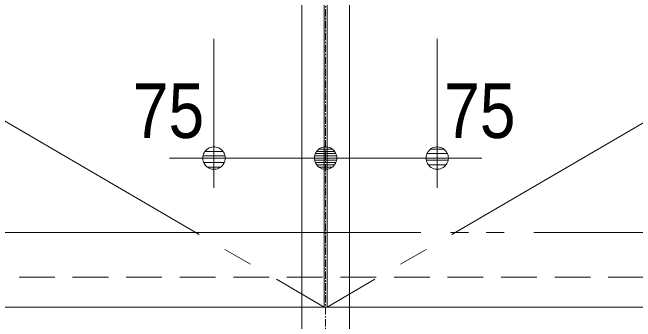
# Model space of a CAD drawing. Units: millimetres, scale not verified. Extents: x -6062 to 6062, y -3045 to 3045.
# Drawn here: x -5077.9 to -4659.2, y -1939.7 to -1732.3 of the extents above; entities that cross this region are included whole.
import ezdxf
from ezdxf.enums import TextEntityAlignment as Align

# ---------------------------------------------------------------- set-up
doc = ezdxf.new("R2010")
doc.units = ezdxf.units.MM
doc.header["$LTSCALE"] = 20
for name, pattern in [('CHAIN1', [8, 5, -1, 1, -1]), ('CHAIN2', [12, 9, -1, 1, -1]), ('DASHED1', [1.8, 1.2, -0.6]), ('LONG_DOUBLE_CHAIN', [21.8, 18, -1, 0.6, -0.6, 0.6, -1])]:
    doc.linetypes.add(name, pattern=pattern)
for name, color, linetype, lineweight in [('0-2_0', 7, 'Continuous', 9), ('0-3_2寸法-2', 7, 'Continuous', 9), ('0-5_5ボウル・キャビネット', 7, 'Continuous', 9), ('0-7_4給排水', 7, 'Continuous', 9)]:
    doc.layers.add(name, color=color, linetype=linetype, lineweight=lineweight)
doc.styles.add('ＭＳ Ｐゴシック', font='')
doc.styles.get('ＭＳ Ｐゴシック').set_extended_font_data('MS PGothic')

# ---------------------------------------------------------------- blocks, each defined once
blk = doc.blocks.new('_Dot')
at = {"layer": '0-2_0'}
for p, q in [((7.99, 6), (-7.99, 6)), ((-10, 0), (-20, 0)), ((9.78, 2), (-9.78, 2)), ((9.16, -3.98), (-9.16, -3.98)), ((6, -7.98), (-6, -7.98))]:
    blk.add_line(p, q, dxfattribs=at)
for points in [[(10, 0), (9.92, 1.25), (9.69, 2.49), (9.3, 3.68), (8.76, 4.82), (8.09, 5.88), (7.29, 6.85), (6.37, 7.71), (5.36, 8.44), (4.26, 9.05), (3.09, 9.51), (1.87, 9.82), (0.63, 9.98), (-0.63, 9.98), (-1.87, 9.82), (-3.09, 9.51), (-4.26, 9.05), (-5.36, 8.44), (-6.37, 7.71), (-7.29, 6.85), (-8.09, 5.88), (-8.76, 4.82), (-9.3, 3.68), (-9.69, 2.49), (-9.92, 1.25), (-10, 0), (0, 0)], [(-10, 0), (-9.92, -1.25), (-9.69, -2.49), (-9.3, -3.68), (-8.76, -4.82), (-8.09, -5.88), (-7.29, -6.85), (-6.37, -7.71), (-5.36, -8.44), (-4.26, -9.05), (-3.09, -9.51), (-1.87, -9.82), (-0.63, -9.98), (0.63, -9.98), (1.87, -9.82), (3.09, -9.51), (4.26, -9.05), (5.36, -8.44), (6.37, -7.71), (7.29, -6.85), (8.09, -5.88), (8.76, -4.82), (9.3, -3.68), (9.69, -2.49), (9.92, -1.25), (10, 0), (0, 0)]]:
    blk.add_lwpolyline(points, close=True, dxfattribs=at)
blk = doc.blocks.new('グループ-14')
at = {"layer": '0-7_4給排水', "linetype": 'CHAIN1'}
blk.add_line((-61600, -20200), (-61600, -41300), dxfattribs=at)
at = {"layer": '0-7_4給排水'}
blk.add_lwpolyline([(-61280, -32340), (-61280, -40120), (-61920, -40120), (-61920, -33534.7)], dxfattribs=at)
blk = doc.blocks.new('グループ-16')
at = {"layer": '0-7_4給排水'}
blk.add_blockref('グループ-14', (0, 0), dxfattribs=at)

msp = doc.modelspace()

# ---------------------------------------------------------------- linework, layer by layer
at = {"layer": '0-3_2寸法-2'}
for p, q in [((-4942.5, -1750), (-4942.5, -1850)), ((-4792.5, -1750), (-4792.5, -1850)), ((-4867.5, -1810), (-4867.3, -1810)), ((-4867.5, -1810), (-4867.3, -1810)), ((-4957.51, -1830), (-4972.51, -1830)), ((-4867.5, -1830), (-4942.5, -1830)), ((-4882.51, -1830), (-4897.51, -1830)), ((-4867.5, -1830), (-4792.5, -1830)), ((-4852.49, -1830), (-4837.49, -1830)), ((-4777.49, -1830), (-4762.49, -1830))]:
    msp.add_line(p, q, dxfattribs=at)
at = {"layer": '0-5_5ボウル・キャビネット', "linetype": 'LONG_DOUBLE_CHAIN'}
msp.add_line((-4367.5, -1880), (-5367.5, -1880), dxfattribs=at)
at = {"layer": '0-5_5ボウル・キャビネット', "linetype": 'DASHED1'}
msp.add_line((-4437.5, -1910), (-5297.5, -1910), dxfattribs=at)
at = {"layer": '0-5_5ボウル・キャビネット'}
for points in [[(-5317.5, -1330), (-4417.5, -1330), (-4417.5, -1930), (-5317.5, -1930)], [(-5315.5, -1410), (-5315.5, -1930), (-4868.5, -1930), (-4868.5, -1410)], [(-4419.5, -1410), (-4866.5, -1410), (-4866.5, -1930), (-4419.5, -1930)]]:
    msp.add_lwpolyline(points, close=True, dxfattribs=at)
at = {"layer": '0-5_5ボウル・キャビネット', "linetype": 'CHAIN2'}
for points in [[(-4868.5, -1410), (-5315.5, -1670), (-4868.5, -1930)], [(-4866.5, -1410), (-4419.5, -1670), (-4866.5, -1930)]]:
    msp.add_lwpolyline(points, dxfattribs=at)

# ---------------------------------------------------------------- block references
at = {"layer": '0-3_2寸法-2', "xscale": 0.7503418, "yscale": 0.7503418}
for p in [(-4942.5, -1830), (-4867.5, -1830)]:
    msp.add_blockref('_Dot', p, dxfattribs=at)
at = {"layer": '0-3_2寸法-2', "xscale": 0.7503418, "yscale": 0.7503418, "rotation": 180}
for p in [(-4867.5, -1830), (-4792.5, -1830)]:
    msp.add_blockref('_Dot', p, dxfattribs=at)
at = {"layer": '0-7_4給排水', "xscale": 0.05, "yscale": 0.05}
msp.add_blockref('グループ-16', (-1787.5, 0), dxfattribs=at)

# ---------------------------------------------------------------- texts
at = {"layer": '0-3_2寸法-2', "style": 'ＭＳ Ｐゴシック', "width": 0.9}
for p in [(-4997.09, -1827.52), (-4787.87, -1827.52)]:
    msp.add_text('75', height=36.66, dxfattribs=at).set_placement(p, align=Align.BOTTOM_LEFT)

doc.saveas('drawing.dxf')
